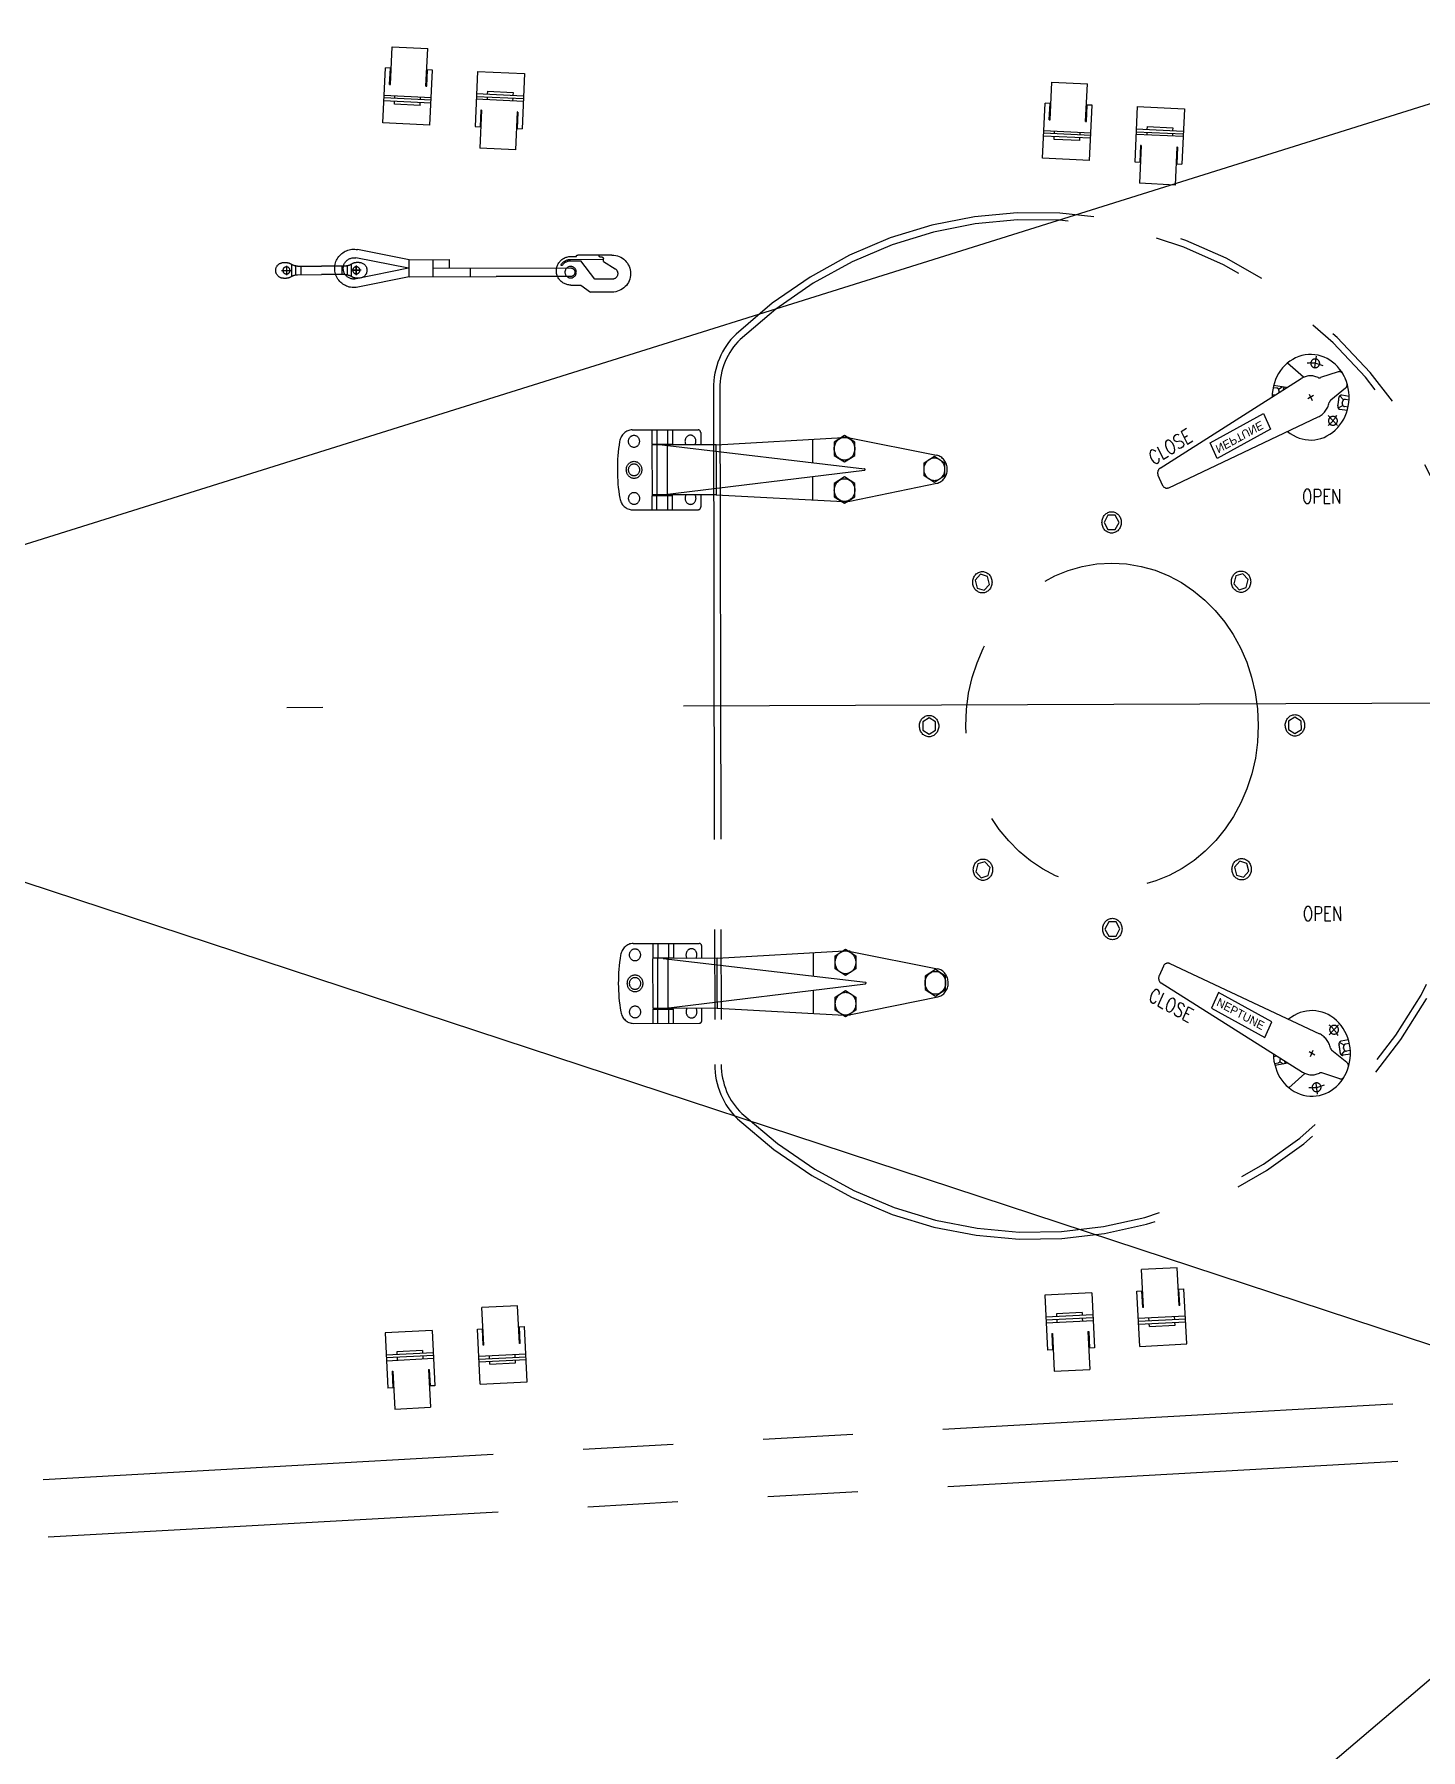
# Model space of a CAD drawing. Header units: millimetres. Extents: x -4 to 3776, y -4 to 4079.
# Drawn here: x 349.178 to 353.024, y 168.958 to 173.715 of the extents above; entities that cross this region are included whole.
import ezdxf
from ezdxf import colors
from ezdxf.entities.mleader import LeaderData, LeaderLine
from ezdxf.math import Vec2, Vec3

# ---------------------------------------------------------------- set-up
doc = ezdxf.new("R2010")
doc.units = ezdxf.units.MM
for name, pattern in [('CENTER', [2, 1.25, -0.25, 0.25, -0.25]), ('CENTER2', [1.125, 0.75, -0.125, 0.125, -0.125]), ('HIDDEN2', [0.1875, 0.125, -0.0625]), ('PHANTOM', [2.5, 1.25, -0.25, 0.25, -0.25, 0.25, -0.25]), ('点划线-1', [7, 5, -1, 0, -1])]:
    doc.linetypes.add(name, pattern=pattern)
doc.layers.add('03-input', color=3, linetype='Continuous')
doc.layers.add('BK_kedu', color=255, linetype='Continuous')
doc.styles.add('ROMANC', font='ROMANC.shx', dxfattribs={"width": 0.8, "bigfont": 'HZDX.shx'})
doc.styles.get("Standard").update_dxf_attribs({"font": 'arial.ttf'})

# ---------------------------------------------------------------- blocks, each defined once
blk = doc.blocks.new('A$C4EFE2257')
at = {"layer": '03-input', "color": 0, "linetype": 'Continuous'}
for p, q in [((4.00000084621206, 27.13407377918156), (4.00000084621206, 53.63284314425255)), ((29.00000084621206, 53.63284314425255), (4.00000084621206, 53.63284314425255)), ((29.00000084621206, 27.13407377918156), (29.00000084621206, 53.63284314425255)), ((8.462120604235679e-07, 38.70726038193425), (4.00000084621206, 38.70726038193425)), ((8.462120604235679e-07, -5.991061698296107e-06), (8.462120604235679e-07, 38.70726038193425)), ((3.50000084621206, 27.13407377918156), (3.50000084621206, 38.70726038193425)), ((29.00000084621206, 38.70726038193425), (33.00000084621206, 38.70726038193425)), ((29.50000084621206, 27.13407377918065), (29.50000084621206, 38.70726038193425)), ((33.00000084621206, -5.991061698296107e-06), (33.00000084621206, 38.70726038193425)), ((4.00000084621206, 27.13407377918156), (3.50000084621206, 27.13407377918156)), ((29.50000084621206, 27.13407377918065), (29.00000084621206, 27.13407377918065)), ((33.00000084621206, 19.49998023818989), (8.462120604235679e-07, 19.49998023818989)), ((8.462120604235679e-07, 17.58276871538692), (33.00000084621183, 17.58276871538692)), ((8.462120604235679e-07, 15.58276871538692), (33.00000084621183, 15.58276871538692)), ((7.50000084621206, 17.58276871538692), (7.500000846211833, 19.49998023818989)), ((7.500000846211833, 13.58276871538692), (7.500000846211833, 15.58276871538692)), ((7.500000846211833, 13.58276871538692), (25.50000084621183, 13.58276871538692)), ((25.50000084621183, 17.58276871538692), (25.50000084621183, 19.49998023818989)), ((25.50000084621183, 13.58276871538692), (25.50000084621183, 15.58276871538692)), ((8.462120604235679e-07, -5.991061698296107e-06), (33.00000084621206, -5.991061698296107e-06))]:
    blk.add_line(p, q, dxfattribs=at)
blk = doc.blocks.new('NJMFGNJ')
for p, q in [((337.3218131139005, 208.2713819684494), (323.9989806432751, 203.8297026958376)), ((324.109739512441, 207.4514320563328), (337.6650781262472, 203.2595949257381))]:
    blk.add_line(p, q)
at = {"color": 6, "linetype": '点划线-1'}
blk.add_line((321.4036271839041, 205.7220553450742), (354.054144681716, 205.7220553450742), dxfattribs=at)
at = {"layer": '03-input', "color": 0, "linetype": 'PHANTOM'}
for p, q in [((327.1594255740936, 206.9633561851992), (327.3024310234881, 206.9919849947372)), ((326.6206079537389, 206.9561902032539), (326.5885524482596, 206.9361485245754)), ((326.5968419467515, 206.9741611297318), (326.6917910444819, 206.9743453280608)), ((326.6206079537389, 206.9561902032539), (326.6205921887075, 206.9643166362342)), ((326.7115951313013, 206.9625150654965), (326.620596026174, 206.9623385300315)), ((326.6245407261844, 206.9682805235701), (326.6285031583909, 206.9682882105667)), ((326.6324516958654, 206.9722520979023), (326.6324478584003, 206.974230204105)), ((326.6444469694318, 206.9069976180031), (326.6833497984902, 206.958504043125)), ((326.7116028062313, 206.9585588530908), (326.6833497984902, 206.958504043125)), ((326.7115797814396, 206.9704274903072), (326.6957549318178, 206.9703967905857)), ((327.0928568628361, 206.939496259518), (326.7115069221493, 206.9388044311436)), ((326.989328941264, 206.9155514754281), (326.9892827950963, 206.939338536982)), ((327.1594255740936, 206.9633561851992), (327.0475112458055, 206.9631390748446)), ((327.0475571790315, 206.9394617795634), (327.0475112458055, 206.9631390748446)), ((327.0929029251816, 206.9157524057714), (327.092810826018, 206.9632269546373)), ((327.1595176732582, 206.9158816363337), (327.1594255740936, 206.9633561851992)), ((327.1618111588686, 206.9396254511274), (327.3070906327997, 206.9687095063615)), ((327.1618111588686, 206.9396254511274), (327.3071543115474, 206.9108613105328)), ((327.2983225415175, 206.9563078581606), (327.3062349663303, 206.9563232080216)), ((327.3062963657729, 206.9246735087778), (327.30625799112, 206.9444545708052)), ((327.3205926223835, 206.9511721913633), (327.320656952996, 206.9180115560604)), ((327.3312651067434, 206.9470455575543), (327.3313133460003, 206.9221795672359)), ((327.3372164132071, 206.9464927428388), (327.4031813575889, 206.946620712802)), ((327.4691463019708, 206.9467486827652), (327.4031813575889, 206.946620712802)), ((327.4750954187626, 206.9473245839355), (327.4751436580186, 206.9224585936171)), ((327.4857518117646, 206.9514925951108), (327.485816142378, 206.9183319598078)), ((327.5080017990085, 206.956714629471), (327.500089374197, 206.95669927961)), ((326.596972420567, 206.9069055188386), (326.6444469694318, 206.9069976180031)), ((326.7116872841196, 206.9150128591532), (326.9181171179642, 206.9154133266813)), ((327.1595176732582, 206.9158816363337), (326.9181171179642, 206.9154133266813)), ((327.1595176732582, 206.9158816363337), (327.3025459563399, 206.8875756200694)), ((327.3161677094592, 206.9345832271172), (327.2963866474337, 206.9345448524653)), ((327.2984069657531, 206.9127895217006), (327.3063193905645, 206.9128048715611)), ((327.3372624627899, 206.9227554684063), (327.4032274071726, 206.9228834383689)), ((327.4691923515526, 206.9230114083323), (327.4032274071726, 206.9228834383689)), ((327.5080862232431, 206.9131962930106), (327.5001737984326, 206.9131809431501)), ((326.5970414949405, 206.8712996071893), (326.6563846810212, 206.8714147311453)), ((326.6834802723044, 206.8912484322317), (326.6563846810212, 206.8714147311453)), ((326.7117332800477, 206.891303242198), (326.6834802723044, 206.8912484322317)), ((324.6445596464957, 206.6856708976369), (324.6489193802096, 206.6543920754322)), ((324.6796742115361, 206.6276050210834), (324.7242284310723, 206.66739318833)), ((324.583298276856, 206.6424291093213), (324.6323180906897, 206.6264577851157)), ((325.0787661000236, 206.3769339913679), (324.6867109782456, 206.6238930670382)), ((324.5535558534663, 206.5739703291636), (324.57385365354, 206.5774541064216)), ((324.5538090063006, 206.5640053106549), (324.5640140756555, 206.5657568398064)), ((324.5633475263311, 206.5973799845924), (324.6046335518594, 206.5639456384563)), ((324.5691329060547, 206.564459652404), (324.5794242444065, 206.5757822518509)), ((324.652376462984, 206.5766549163571), (324.6683508994271, 206.5679154179327)), ((324.6642931878241, 206.5811580580916), (324.656434174588, 206.5634122761977)), ((324.7265495433804, 206.5987983936748), (324.726803933793, 206.5990850234762)), ((324.726803933793, 206.5990850234762), (324.7629562522353, 206.6052899631424)), ((324.7494619765387, 206.5954101156281), (324.7392571231063, 206.6012224047468)), ((324.7641935225391, 206.6001142875125), (324.7539884531861, 206.5983627583612)), ((324.7669183561105, 206.5805650236344), (324.7579415235643, 206.57902430075)), ((326.2990106072486, 206.6025815993623), (326.3026462890878, 204.7284890817912)), ((326.3168135630719, 206.6026161365485), (326.3204492449129, 204.7285236189779)), ((324.556533839872, 206.5444560467773), (324.566738909225, 206.5462075759283)), ((324.5590055206064, 206.5348718014075), (324.5793033206809, 206.5383555786658)), ((324.5712653858733, 206.5491602186613), (324.5841584439062, 206.5418168323594)), ((325.0548427856772, 206.3229147518159), (324.6396380779016, 206.5176016793434)), ((324.7909729603225, 206.5279507196702), (324.7716361432199, 206.4842878667647)), ((324.9391323701167, 206.4468937801621), (324.7909729603225, 206.5279507196702)), ((324.7716361432199, 206.4842878667647), (324.9197955530122, 206.4032309272564)), ((325.9395937607114, 206.4645398392594), (325.6983945219385, 206.415413936912)), ((325.9254381529054, 206.4525663348984), (325.9538874332401, 206.4708945567751)), ((325.9538874332401, 206.4708945567751), (325.9824076115438, 206.4526768538957)), ((326.3099944229132, 206.4469080129695), (325.9579205058196, 206.4658938120985)), ((326.3526562799829, 206.4806187076642), (326.3527215168921, 206.4469909022177)), ((326.5424750136149, 206.4888994047584), (326.3597621124526, 206.4885449473501)), ((326.4309739357507, 206.4886830960967), (326.4310506850541, 206.449120972042)), ((326.4443261526183, 206.4887089989867), (326.4444029019225, 206.4491468749318)), ((326.474591177522, 206.4887677122043), (326.474667926825, 206.4492055881494)), ((326.4879433943905, 206.4887936150939), (326.4880201436924, 206.4492314910395)), ((324.9197955530122, 206.4032309272564), (324.9391323701167, 206.4468937801621)), ((326.4595392518394, 206.4471981253382), (325.8986856223611, 206.3788428033239)), ((325.9255090508763, 206.416020410142), (325.9254381529054, 206.4525663348984)), ((325.9540292291809, 206.3978027072626), (325.9255090508763, 206.416020410142)), ((325.9824785095156, 206.4161309291392), (325.9540292291809, 206.3978027072626)), ((325.9824076115438, 206.4526768538957), (325.9824785095156, 206.4161309291392)), ((326.0429211409168, 206.4613101013903), (326.043046992398, 206.3964371762877)), ((326.3099944229132, 206.4469080129695), (326.4880239811586, 206.4472533848367)), ((326.3100292099893, 206.4289762461916), (326.3099944229132, 206.4469080129695)), ((326.3100292099893, 206.4289762461916), (326.3102282583997, 206.3263723455559)), ((326.4880201436924, 206.4492314910395), (326.4310506850541, 206.449120972042)), ((326.4461870349709, 206.4471722224482), (326.4464556575342, 206.3087047882562)), ((326.4746717642915, 206.4472274819467), (326.4749403868539, 206.3087600477549)), ((326.4880239811586, 206.4472533848367), (326.4882926037224, 206.3087859506452)), ((325.7047573381859, 206.413045956282), (325.6763080578512, 206.3947177344048)), ((325.6763080578512, 206.3947177344048), (325.6763789558211, 206.3581718096488)), ((325.7332775164905, 206.3948282534023), (325.7047573381859, 206.413045956282)), ((325.733348414459, 206.3582823286459), (325.7332775164905, 206.3948282534023)), ((326.4598078744018, 206.3087306911462), (325.8986932529863, 206.3749094292638)), ((325.0724298500067, 206.3304356068797), (325.0841307453974, 206.3568564222388)), ((325.6763789558211, 206.3581718096488), (325.7048991341258, 206.339954106769)), ((325.9399335813991, 206.2893717588264), (325.6985455533564, 206.3375614567199)), ((325.7048991341258, 206.339954106769), (325.733348414459, 206.3582823286459)), ((325.9256607258865, 206.3378361751395), (325.9541100062211, 206.3561643970166)), ((325.9257316238559, 206.3012902503833), (325.9256607258865, 206.3378361751395)), ((325.9541100062211, 206.3561643970166), (325.9826301845254, 206.3379466941372)), ((325.9826301845254, 206.3379466941372), (325.9827010824962, 206.3014007693808)), ((326.0431218012512, 206.3578752998588), (326.0432476527311, 206.2930023747558)), ((326.3102282583997, 206.3263723455559), (326.3102630454762, 206.308440578778)), ((325.9542518021615, 206.2830725475037), (325.9257316238559, 206.3012902503833)), ((325.9827010824962, 206.3014007693808), (325.9542518021615, 206.2830725475037)), ((326.3102630454762, 206.308440578778), (325.9582654418751, 206.2880889025549)), ((326.3102630454762, 206.308440578778), (326.4882926037224, 206.3087859506452)), ((326.3529901394554, 206.3085234680261), (326.3530553763628, 206.2748956625796)), ((326.4882964411858, 206.3068078444427), (326.4313269825478, 206.3066973254447)), ((326.4314037318511, 206.26713520139), (326.4313269825478, 206.3066973254447)), ((326.4447559487205, 206.2671611042805), (326.4446791994163, 206.3067232283347)), ((326.4750209736229, 206.2672198174977), (326.4749442243182, 206.3067819415524)), ((326.4883731904914, 206.2672457203877), (326.4882964411858, 206.3068078444427)), ((325.1931973826088, 206.2271489598586), (325.2034375492944, 206.2469499619402)), ((325.2035142985977, 206.2073878378853), (325.1931973826088, 206.2271489598586)), ((325.2034375492944, 206.2469499619402), (325.2239946319698, 206.2469898420481)), ((325.2239946319698, 206.2469898420481), (325.2343115479601, 206.227228720075)), ((325.2343115479601, 206.227228720075), (325.2240713812736, 206.2074277179934)), ((326.5429048097144, 206.2673515100515), (326.3601919085526, 206.2669970526431)), ((325.2240713812736, 206.2074277179934), (325.2035142985977, 206.2073878378853)), ((324.835431872891, 206.0672444854645), (324.84993659268, 206.0834238544717)), ((324.84993659268, 206.0834238544717), (324.8698046783401, 206.0775506373556)), ((325.5582822481783, 206.0788862626649), (325.5781273966568, 206.0848365222334)), ((325.5781273966568, 206.0848365222334), (325.59269478199, 206.0687135522157)), ((324.8407952387613, 206.0451918993408), (324.835431872891, 206.0672444854645)), ((324.8606633244214, 206.0393186822249), (324.8407952387613, 206.0451918993408)), ((324.8751680442103, 206.0554980512323), (324.8606633244214, 206.0393186822249)), ((324.8698046783401, 206.0775506373556), (324.8751680442103, 206.0554980512323)), ((325.5530044850328, 206.0568130330786), (325.5582822481783, 206.0788862626649)), ((325.5675718703658, 206.0406900630609), (325.5530044850328, 206.0568130330786)), ((325.5874170188445, 206.0466403226295), (325.5675718703658, 206.0406900630609)), ((325.59269478199, 206.0687135522157), (325.5874170188445, 206.0466403226295)), ((324.6896387904215, 205.6738303266654), (324.70741959063, 205.6852854653384)), ((324.6896831016518, 205.6509891236927), (324.6896387904215, 205.6738303266654)), ((324.70741959063, 205.6852854653384), (324.7252447020689, 205.6738994010385)), ((324.7252447020689, 205.6738994010385), (324.7252890133015, 205.6510581980661)), ((325.7044072724261, 205.6757989463079), (325.722188072636, 205.6872540849812)), ((325.7044515836573, 205.6529577433354), (325.7044072724261, 205.6757989463079)), ((325.722188072636, 205.6872540849812), (325.7400131840753, 205.6758680206813)), ((325.7400131840753, 205.6758680206813), (325.740057495306, 205.6530268177086)), ((324.7075082130915, 205.6396030593928), (324.6896831016518, 205.6509891236927)), ((324.7252890133015, 205.6510581980661), (324.7075082130915, 205.6396030593928)), ((325.722276695097, 205.6415716790356), (325.7044515836573, 205.6529577433354)), ((325.740057495306, 205.6530268177086), (325.722276695097, 205.6415716790356)), ((324.8370015037376, 205.2581435921582), (324.8422792668827, 205.2802168217445)), ((324.8422792668827, 205.2802168217445), (324.8621244153612, 205.2861670813136)), ((324.8621244153612, 205.2861670813136), (324.8766918006952, 205.2700441112956)), ((325.5545282415167, 205.2713590931421), (325.5690329613057, 205.2875384621493)), ((325.5690329613057, 205.2875384621493), (325.5889010469658, 205.2816652450332)), ((325.5889010469658, 205.2816652450332), (325.5942644128356, 205.25961265891)), ((324.8515688890707, 205.2420206221408), (324.8370015037376, 205.2581435921582)), ((324.8714140375502, 205.2479708817096), (324.8515688890707, 205.2420206221408)), ((324.8766918006952, 205.2700441112956), (324.8714140375502, 205.2479708817096)), ((325.5598916073875, 205.2493065070184), (325.5545282415167, 205.2713590931421)), ((325.5797596930476, 205.2434332899023), (325.5598916073875, 205.2493065070184)), ((325.5942644128356, 205.25961265891), (325.5797596930476, 205.2434332899023)), ((325.1953847377674, 205.099628424299), (325.2056249044539, 205.1194294263804)), ((325.2057016537573, 205.0798673023259), (325.1953847377674, 205.099628424299)), ((325.2056249044539, 205.1194294263804), (325.2261819871284, 205.1194693064887)), ((325.2261819871284, 205.1194693064887), (325.2364989031187, 205.0997081845152)), ((325.2364989031187, 205.0997081845152), (325.2262587364331, 205.0799071824338)), ((325.2262587364331, 205.0799071824338), (325.2057016537573, 205.0798673023259)), ((325.9423567356486, 205.0403033732891), (325.7011574968747, 204.9911774709419)), ((325.9566504081768, 205.0466580908048), (325.928201127844, 205.0283298689282)), ((325.985170586482, 205.0284403879259), (325.9566504081768, 205.0466580908048)), ((326.31275739785, 205.0226715469997), (325.9606834807549, 205.0416573461284)), ((326.0458099673343, 204.9722007103175), (326.0456841158554, 205.0370736354203)), ((326.3554844918283, 205.0227544362476), (326.355419254921, 205.0563822416939)), ((326.5452379885502, 205.0646629387881), (326.3625250873889, 205.0643084813795)), ((326.4337369106879, 205.0644466301266), (326.4338136599926, 205.0248845060719)), ((326.4470891275573, 205.0644725330167), (326.4471658768611, 205.0249104089617)), ((326.4773541524588, 205.0645312462343), (326.4774309017621, 205.0249691221796)), ((326.4907063693273, 205.0645571491239), (326.4907831186306, 205.0249950250692)), ((325.0574027462054, 205.0033265478598), (324.6429565341078, 204.8070301230664)), ((325.0750188585019, 204.9958739858761), (325.0868221765733, 204.969498767968)), ((325.6790710327879, 204.9704812684346), (325.7075203131226, 204.9888094903117)), ((325.7075203131226, 204.9888094903117), (325.7360404914277, 204.9705917874325)), ((326.4623022267756, 205.0229616593679), (325.9014485972983, 204.9546063373536)), ((325.928201127844, 205.0283298689282), (325.9282720258134, 204.9917839441717)), ((325.9282720258134, 204.9917839441717), (325.9567922041172, 204.9735662412923)), ((325.9567922041172, 204.9735662412923), (325.9852414844519, 204.9918944631692)), ((325.9852414844519, 204.9918944631692), (325.985170586482, 205.0284403879259)), ((326.31275739785, 205.0226715469997), (326.4907869560963, 205.0230169188667)), ((326.3127921849255, 205.0047397802214), (326.31275739785, 205.0226715469997)), ((326.3129912333369, 204.9021358795861), (326.3127921849255, 205.0047397802214)), ((326.4907831186306, 205.0249950250692), (326.4338136599926, 205.0248845060719)), ((326.4492186324715, 204.8844683222863), (326.4489500099072, 205.0229357564779)), ((326.4777033617902, 204.8845235817851), (326.4774347392278, 205.0229910159766)), ((326.4910555786586, 204.8845494846749), (326.4907869560963, 205.0230169188667)), ((325.0815354710207, 204.9494005355459), (324.6904414826299, 204.7009221746903)), ((325.6791419307583, 204.9339353436786), (325.6790710327879, 204.9704812684346)), ((325.7360404914277, 204.9705917874325), (325.7361113893976, 204.934045862676)), ((326.46257084934, 204.8844942251764), (325.9014562279226, 204.9506729632935)), ((324.7748243508271, 204.8408558273401), (324.9226681506786, 204.9224870039703)), ((324.9226681506786, 204.9224870039703), (324.9421742307827, 204.878899505091)), ((325.707662109062, 204.9157176407989), (325.6791419307583, 204.9339353436786)), ((325.9426965563382, 204.8651352928566), (325.7013085282927, 204.9133249907499)), ((325.7361113893976, 204.934045862676), (325.707662109062, 204.9157176407989)), ((325.9568729811584, 204.9319279310465), (325.9284237008246, 204.9135997091697)), ((325.9284237008246, 204.9135997091697), (325.9284945987945, 204.8770537844132)), ((325.9853931594625, 204.9137102281672), (325.9568729811584, 204.9319279310465)), ((325.9854640574334, 204.8771643034107), (325.9853931594625, 204.9137102281672)), ((326.0460106276673, 204.8687659087857), (326.0458847761885, 204.9336388338886)), ((326.3129912333369, 204.9021358795861), (326.3130260204115, 204.884204112808)), ((324.9421742307827, 204.878899505091), (324.7943304309298, 204.7972683284604)), ((325.9284945987945, 204.8770537844132), (325.9570147770978, 204.8588360815338)), ((325.9570147770978, 204.8588360815338), (325.9854640574334, 204.8771643034107)), ((326.3130260204115, 204.884204112808), (325.9610284168114, 204.8638524365846)), ((326.3130260204115, 204.884204112808), (326.4910555786586, 204.8845494846749)), ((326.3558183513009, 204.8506591966098), (326.3557531143917, 204.8842870020559)), ((326.4910594161248, 204.8825713784726), (326.4340899574859, 204.8824608594747)), ((326.4341667067906, 204.8428987354204), (326.4340899574859, 204.8824608594747)), ((326.4475189236577, 204.84292463831), (326.4474421743534, 204.8824867623649)), ((326.4777839485592, 204.8429833515279), (326.4777071992568, 204.8825454755824)), ((326.4911361654286, 204.8430092544174), (326.4910594161248, 204.8825713784726)), ((324.7943304309298, 204.7972683284604), (324.7748243508271, 204.8408558273401)), ((326.5456677846525, 204.8431150440817), (326.3629548834917, 204.8427605866733)), ((324.5573081510929, 204.7602938307668), (324.5675199394342, 204.758581909692)), ((324.5599571144984, 204.779853519646), (324.5701689028397, 204.7781415985707)), ((324.5623915904861, 204.7894472828084), (324.5827027545719, 204.7860422856918)), ((324.5669760905216, 204.7269564167704), (324.6081320825752, 204.7605506978846)), ((324.5726336983165, 204.7598989480024), (324.58296889003, 204.7486163633897)), ((324.5747068014457, 204.7752065404467), (324.5875712706521, 204.7825998955591)), ((324.6559239453738, 204.7480267545072), (324.6718643529898, 204.7568281667475)), ((324.6678580523619, 204.7435698826524), (324.659930245999, 204.7612850386019)), ((324.557093663676, 204.7503279050507), (324.5774048277618, 204.7469229079341)), ((324.7301823824799, 204.7261712297676), (324.7304378830787, 204.7258855891393)), ((324.7304378830787, 204.7258855891393), (324.7666140041008, 204.7198209644209)), ((324.753081496916, 204.7296483808074), (324.7428992715343, 204.7237965413832)), ((324.7678311838643, 204.7250014016087), (324.757619395523, 204.7267133226836)), ((324.7704801472689, 204.7445610904875), (324.7614974044022, 204.7460669723477)), ((324.5871014780557, 204.6819850385165), (324.6360589553969, 204.6981464356533)), ((324.6485301614319, 204.6389812651303), (324.6527685028793, 204.6702767673363)), ((324.6834191709847, 204.6971829464653), (324.7281274302247, 204.6575679456824)), ((324.4430184670758, 203.7790217300581), (337.0564336587629, 203.1209824811997)), ((324.429912375636, 203.61955941361), (337.0433275673226, 202.9615201647508))]:
    blk.add_line(p, q, dxfattribs=at)
at = {"layer": '03-input', "color": 0, "linetype": 'CENTER2'}
for p, q in [((327.3062518058574, 206.947642901093), (327.3063025510351, 206.9214851784897)), ((327.5001062137255, 206.9480189726817), (327.5001569589041, 206.9218612500784)), ((327.2923809496848, 206.9345370815346), (327.3201734072099, 206.9345909980479)), ((327.5140278150772, 206.9349670696363), (327.486235357553, 206.9349131531235))]:
    blk.add_line(p, q, dxfattribs=at)
at = {"layer": '03-input', "color": 0, "linetype": 'HIDDEN2'}
for p, q in [((327.3461242534372, 206.9465100237749), (327.3461703030191, 206.9227727493421)), ((327.4602384617425, 206.9467314018293), (327.4602845113243, 206.9229941273963))]:
    blk.add_line(p, q, dxfattribs=at)
at = {"layer": '03-input', "color": 0, "linetype": 'CENTER'}
for p, q in [((324.612237704274, 206.5210208935064), (324.5860997262441, 206.493178456979)), ((324.6155696330104, 204.8035046232756), (324.5893238251861, 204.8312454368697))]:
    blk.add_line(p, q, dxfattribs=at)
at = {"layer": '03-input', "color": 0, "linetype": 'PHANTOM'}
blk.add_lwpolyline([(321.9022446890925, 205.8078983917612), (322.7252038582209, 204.7255456694706), (323.4929818347597, 203.8404757986376), (324.208791531028, 203.1286173910073), (324.8758458593446, 202.5658990583246), (325.4973577320288, 202.1282494123346), (326.0765400613995, 201.7915970647824), (326.616605759776, 201.531870627413), (327.120767739477, 201.3249987119713), (327.5921935503611, 201.1503877146318), (328.033869292443, 201.0013551692855), (328.4487357032768, 200.8746963942528)], dxfattribs=at)
for centre, radius in [((326.7116642056729, 206.9269091538472), 0.01582487940011921), ((327.3062771784474, 206.9345640397912), 0.009890549625074503), ((327.5001315863165, 206.9349401113799), 0.009890549625074503)]:
    blk.add_circle(centre, radius, dxfattribs=at)
for centre, radius, start, end in [((327.3128797901758, 206.9397917460483), 0.05322886372995932, 258.8055303276956, 101.3206109230771), ((326.596941720846, 206.9227303684607), 0.05143085805038742, 90.11115191700942, 270.1111519170094), ((326.6245484011143, 206.9643243111646), 0.003956219850029801, 90.11115191700942, 180.111151913752), ((326.6284954834591, 206.9722444229719), 0.003956219850029801, 270.1111519170094, 0.1111519137519836), ((326.6917987194127, 206.9703891156555), 0.003956219850029801, 0.1111519137519836, 90.11115191700942), ((326.7116565307439, 206.9308653662527), 0.03956219850029801, 270.1111519170094, 90.11115191700942), ((326.7116565307439, 206.9308653662527), 0.03164975880023841, 34.11115190815731, 90.11115191700942), ((326.7116565307439, 206.9308653662527), 0.02769353895020861, 34.11115190815731, 90.11115191700942), ((326.7362232079629, 206.9475052315583), 0.001978109925014673, 214.1111519081573, 34.11115190815731), ((327.298364753636, 206.9345486899303), 0.02175920917516391, 90.11115191700942, 270.1111519170094), ((327.3062771784474, 206.9345640397912), 0.02175920917516391, 54.68020722833749, 90.11115191700942), ((327.3128797901758, 206.9397917460483), 0.02949154462978051, 258.8055303276956, 101.3206109230771), ((327.3371550137636, 206.9781424420829), 0.03164975880023841, 234.6802072283375, 270.1111519170094), ((327.4690849025282, 206.9783983820089), 0.03164975880023841, 270.1111519170094, 305.5420965928216), ((327.5001315863165, 206.9349401113799), 0.02175920917516391, 90.11115191700942, 125.5420965928216), ((327.508044011127, 206.9349554612409), 0.02175920917516391, 270.1111519170094, 90.11115191700942), ((326.596941720846, 206.9227303684607), 0.01582487940011561, 122.0143638030755, 270.1111519170094), ((326.7116642056729, 206.9269091538472), 0.01189631707966832, 89.45738766225911, 270.1111519170094), ((327.3062771784474, 206.9345640397912), 0.02175920917516391, 270.1111519170094, 305.5420965928216), ((327.3373238622324, 206.8911057691622), 0.03164975880023841, 90.11115191700942, 125.5420965928216), ((327.4692537509966, 206.8913617090883), 0.03164975880023841, 54.68020722833749, 90.11115191700942), ((327.5001315863165, 206.9349401113799), 0.02175920917516391, 234.6802072283375, 270.1111519170094)]:
    blk.add_arc(centre, radius, start, end, dxfattribs=at)
at = {"layer": '03-input', "color": 0, "linetype": 'PHANTOM', "extrusion": (0, 0, -1)}
for centre, major_axis, ratio, start_param, end_param in [((325.4284836127595, 205.6638430184275), (-0.002762974937196912, 1.424236465970051), 0.9000000000014562, 2.440358289011793, 6.984419671757585), ((326.1387840048257, 206.6022707646816), (-0.0003453718671957224, 0.1780295582462735), 0.9000000000013695, 0.701234364578283, 1.570796326795129), ((324.5696085748798, 206.6069932198768), (-2.302479134985457e-05, 0.01186863721645546), 0.8999999999966828, 3.770036785942423, 5.018001478969673), ((324.6448076790991, 206.5807957431749), (-0.0001928784487047537, 0.0994234552125341), 0.900000000004916, -1.265183828188872, -0.95768476383593), ((324.580262996316, 206.6310510797355), (-2.302479123571416e-05, 0.01186863721641635), 0.9000000000012176, -0.9576847638672215, 0.2902799291718012), ((324.5651040090826, 206.5579371342554), (-1.53498608368634e-05, 0.007912424810942342), 0.9000000000019409, -0.1515032074319536, 1.437812696481402), ((324.660363681206, 206.5722851671449), (-0.0001918732953022072, 0.09890531016307265), 0.8999999997652182, 4.542366196179572, 4.579405350423666), ((324.574943586968, 206.5696344008703), (-1.534986065420797e-05, 0.007912424810949137), 0.8999999999985329, -0.1515032074580589, 1.544620950500102), ((324.660363681206, 206.5722851671449), (-0.0001688484666221206, 0.08703667291905104), 0.9000000000138837, 4.435557941745329, 4.686213604083484), ((324.5983442801523, 206.5543551806538), (-2.302479129803229e-05, 0.01186863721642198), 0.9000000000014252, 0.6317090968003587, 1.318019654850699), ((324.660363681206, 206.5722851671449), (-0.0001688484561266151, 0.0870366729156321), 0.9000000000458875, 1.24357809074645, 1.338136441426591), ((324.7550783866141, 206.5905430528102), (-1.534986079021155e-05, 0.007912424810944053), 0.9000000000012066, 4.542366195811872, 6.131682099740988), ((324.7556233533281, 206.5866332000344), (-1.53498633015692e-05, 0.007912424812374034), 0.8999999998398637, 4.487477074474324, 4.579405350375513), ((324.565648975798, 206.5540272814794), (-1.534986074754586e-05, 0.007912424810946301), 0.8999999999970858, 1.400773542217272, 2.990089446144545), ((324.578213387252, 206.5461752842169), (-1.534986089138428e-05, 0.007912424810941145), 0.8999999999988245, 1.293965288192737, 2.990089446164946), ((324.5986902294359, 206.5065899873419), (-2.494352371344997e-05, 0.01285769031778525), 0.8999999999986567, 4.71238898038293, 10.99557428756252), ((324.660363681206, 206.5722851671449), (-0.0001151239554114236, 0.05934318608205941), 0.8999999999998515, 3.54226798169621, 4.45961230842403), ((325.953958331211, 206.4343486320188), (-6.139944319848544e-05, 0.03164969924377867), 0.9000000000014554, -1.570796326790641, 4.712388980388945), ((325.9540696177001, 206.3769835521393), (-0.0001726859341748316, 0.08901477912313648), 0.8999999999938256, -0.1795343513712888, 0.05024196040864681), ((326.3597774623134, 206.4806325225387), (-1.534986076247038e-05, 0.007912424810944741), 0.9000000000014551, -1.570796326794867, 3.663735981263017e-14), ((326.3811870588849, 206.4569366927299), (-3.261845411969187e-05, 0.01681390272325758), 0.9000000000012766, 4.083514054885404, 8.482856559473769), ((326.5378530701415, 206.4572406199732), (-3.261845416003397e-05, 0.01681390272325749), 0.9000000000014553, -1.570796326792737, 4.712388980386849), ((326.5425517629164, 206.4493372807037), (-7.674930370837732e-05, 0.0395621240547239), 0.9000000000013791, -2.883471239556457e-12, 1.384154181170755), ((326.2032987129039, 206.3774670489186), (-0.0008212440342168702, 0.4233283788766118), 0.9000000000014667, 1.384154181173272, 1.757438472416342), ((325.0716699535955, 206.3636736311405), (-2.993398542511539e-05, 0.01543013404076978), 0.9000000000003264, 0.5384874565136215, 2.030158357546215), ((325.7048282361549, 206.3765000315255), (-7.674930400192325e-05, 0.03956212405472281), 0.9000000000014666, 3.321127004972423, 6.103650955807677), ((325.8988804546435, 206.3768764868609), (-3.837465508246834e-06, 0.001978106202731607), 0.9000000000032574, 3.24909468324841, 6.175683277877878), ((326.5380065687487, 206.378116371864), (-3.261845416003397e-05, 0.01681390272325749), 0.9000000000014553, -1.570796326792737, 4.712388980386849), ((325.059969058202, 206.3372528157815), (-2.993398549875282e-05, 0.01543013404076556), 0.9000000000001744, 2.030158357550642, 3.521829258574417), ((325.9541809041925, 206.3196184722604), (-6.139944319848544e-05, 0.03164969924377867), 0.9000000000014554, -1.570796326790641, 4.712388980388945), ((325.9540696177001, 206.3769835521393), (-0.0001726859336423781, 0.0890147791231134), 0.9000000000048622, 3.091350693190082, 3.321127004967238), ((326.3601765586923, 206.2749094774541), (-1.534986085836105e-05, 0.007912424810944552), 0.9000000000014554, 3.141592653603295, 4.712388980395627), ((326.3814940561001, 206.2986881965114), (-3.261845411969185e-05, 0.01681390272325757), 0.9000000000019697, 0.941921401294552, 5.341263905885034), ((326.5381600673577, 206.2989921237543), (-3.261845416003397e-05, 0.01681390272325749), 0.9000000000014553, -1.570796326792737, 4.712388980386849), ((326.5428280604101, 206.3069136341065), (-7.674930379994753e-05, 0.03956212405472372), 0.9000000000014194, 1.757438472416081, 3.141592653589481), ((325.2137544652842, 206.2271888399667), (-5.756197786628802e-05, 0.02967159304104276), 0.9000000000014553, -1.570796326794654, 4.712388980384933), ((325.2148481428636, 205.6634285721871), (-0.0008749420635091938, 0.4510082142238502), 0.9000000000014547, -1.57079632679477, 4.712388980384816), ((324.8552999585511, 206.0613712683482), (-5.756197786628802e-05, 0.02967159304104276), 0.9000000000014553, -1.570796326794654, 4.712388980384933), ((325.5728496335113, 206.0627632926474), (-5.756197785630984e-05, 0.02967159304104278), 0.900000000001455, 4.71238898038463, 10.99557428756422), ((324.7074639018617, 205.6624442623657), (-5.756197786628802e-05, 0.02967159304104276), 0.9000000000014553, -1.570796326794654, 4.712388980384933), ((325.7222323838654, 205.6644128820083), (-5.756197786628802e-05, 0.02967159304104276), 0.9000000000014553, -1.570796326794654, 4.712388980384933), ((324.8568466522157, 205.2640938517268), (-5.756197786628802e-05, 0.02967159304104276), 0.9000000000014553, -1.570796326794654, 4.712388980384933), ((325.5743963271764, 205.265485876026), (-5.756197785630984e-05, 0.02967159304104278), 0.900000000001455, 4.71238898038463, 10.99557428756422), ((325.2159418204428, 205.0996683044071), (-5.756197785630984e-05, 0.02967159304104278), 0.900000000001455, 4.71238898038463, 10.99557428756422), ((326.3625404372502, 205.0563960565686), (-1.534986066606075e-05, 0.007912424810944927), 0.9000000000014553, 4.712388980373754, 6.283185307166084), ((326.3839500338225, 205.03270022676), (-3.261845411969185e-05, 0.01681390272325757), 0.9000000000019697, 4.083514054884345, 8.482856559474827), ((326.5406160450787, 205.0330041540029), (-3.261845393939979e-05, 0.01681390272325792), 0.9000000000014553, 4.712388980375039, 10.99557428755462), ((326.5453147378554, 205.0251008147336), (-7.674930382214005e-05, 0.03956212405472366), 0.9000000000014192, 3.11750625314744e-13, 1.384154181173713), ((325.7075912110939, 204.9522635655554), (-7.674930362011845e-05, 0.03956212405472355), 0.9000000000014666, 3.321127004961701, 6.103650955796954), ((326.2060616878411, 204.9532305829485), (-0.0008212440342858106, 0.4233283788766112), 0.9000000000014676, 1.384154181173453, 1.757438472416524), ((325.7075912110939, 204.9522635655554), (-6.139944319848544e-05, 0.03164969924377867), 0.9000000000014554, -1.570796326790641, 4.712388980388945), ((325.9016434295816, 204.9526400208908), (-3.837464872844318e-06, 0.00197810620273284), 0.9000000000032576, 3.249094682891501, 6.17568327752097), ((326.5407695436872, 204.9538799058934), (-4.604958207041173e-05, 0.02373727443283465), 0.9000000000014552, 4.712388980376492, 10.99557428755608), ((326.5407695436872, 204.9538799058934), (-3.261845393939979e-05, 0.01681390272325792), 0.9000000000014553, 4.712388980375039, 10.99557428755462), ((324.6638941491809, 204.7524274606271), (-0.0002302479113018243, 0.1186863721641531), 0.900000000000065, 1.576809781728109, 6.929244117538005), ((325.9568325926382, 204.9527470861694), (-0.0001726859329748657, 0.0890147791231386), 0.8999999999938209, 3.091350693181146, 3.321127004961083), ((326.3842570310378, 204.8744517305412), (-3.261845411969187e-05, 0.01681390272325758), 0.9000000000012766, 0.9419214012956103, 5.341263905883975), ((326.5409230422939, 204.874755657784), (-3.261845393939979e-05, 0.01681390272325792), 0.9000000000014553, 4.712388980375039, 10.99557428755462), ((324.6019662693256, 204.8178828576486), (-2.494352371344997e-05, 0.01285769031778525), 0.8999999999986567, 4.71238898038293, 10.99557428756252), ((324.6638941491809, 204.7524274606271), (-0.0001151239560214731, 0.0593431860820582), 0.8999999999998517, -1.318019654834239, -0.4006753281064195), ((324.5691093174769, 204.7703177230193), (-1.534986077687772e-05, 0.007912424810946245), 0.8999999999970854, 0.1515032074452478, 1.740819111372521), ((324.5784644131228, 204.7547467834855), (-1.534986087022591e-05, 0.007912424810948714), 0.8999999999985331, 1.596971703089692, 3.293095861047852), ((324.5816431692083, 204.7782184101402), (-1.534986063301796e-05, 0.007912424810941648), 0.8999999999988245, 0.1515032074248466, 1.847627365397056), ((324.6638941491809, 204.7524274606271), (-0.0001688484701411119, 0.08703667291904432), 0.9000000000138824, -1.544620950493693, -1.293965288155538), ((324.6018056479607, 204.7701166816049), (-2.302479098861815e-05, 0.01186863721642258), 0.9000000000014249, 1.823572998739095, 2.509883556789434), ((324.573274390564, 204.717367546236), (-2.302479093692108e-05, 0.01186863721645626), 0.8999999999966829, 4.406776481799707, 5.654741174826956), ((324.6483712845506, 204.7438565925513), (-0.000192878441370078, 0.09942345521254832), 0.9000000000049162, 4.099277417425724, 4.406776481778667), ((324.6638941491809, 204.7524274606271), (-0.00016884848061702, 0.08703667291558716), 0.9000000000458628, 1.803456212163129, 1.898014562843267), ((324.7586789808839, 204.7345371982352), (-1.534986073419518e-05, 0.007912424810944162), 0.9000000000012065, 3.293095861028391, 4.882411764957507), ((326.1424196866666, 204.7281782471112), (-0.0003453718671034877, 0.1780295582462735), 0.9000000000013697, 1.570796326794663, 2.44035828901151), ((326.1424196866666, 204.7281782471112), (-0.0003837465191210235, 0.1978106202735978), 0.9000000000015481, 1.570796326795196, 2.440358289012164), ((324.5840220744724, 204.6933512058039), (-2.302479105090346e-05, 0.01186863721641672), 0.9000000000012174, 2.851312724417991, 4.099277417457015), ((324.6391049475949, 204.686769172904), (-2.302479111996563e-05, 0.01186863721641577), 0.8999999999993447, -0.2870149647143647, 0.3992955933397571), ((324.6638941491809, 204.7524274606271), (-0.0001151239557797457, 0.05934318608208583), 0.899999999999971, 2.623543920205715, 3.540888246932573)]:
    blk.add_ellipse(centre, major_axis=major_axis, ratio=ratio, start_param=start_param, end_param=end_param, dxfattribs=at)
at = {"layer": '03-input', "color": 0, "linetype": 'PHANTOM', "extrusion": (0, 0, -0.9999999999999999)}
for centre, major_axis, ratio, start_param, end_param in [((325.4284836127595, 205.6638430184275), (-0.002724600285291377, 1.404455403942688), 0.9000000000014571, 2.440358289011794, 6.984419671757585), ((326.1387840048257, 206.6022707646816), (-0.000383746518989516, 0.1978106202735981), 0.900000000001548, 0.7012343645776307, 1.570796326794598), ((324.660363681206, 206.5722851671449), (-0.0002302479115645094, 0.1186863721641526), 0.9000000000000649, 2.495533843231376, 7.847968179041272), ((324.63531991705, 206.6378467804475), (-2.302479116666845e-05, 0.01186863721641568), 0.8999999999993448, 2.742297060250037, 3.428607618304158), ((324.660363681206, 206.5722851671449), (-0.0001151239556533627, 0.05934318608208614), 0.8999999999999713, -0.3992955933427798, 0.5180487333840778), ((324.660363681206, 206.5722851671449), (-0.0001918732340845136, 0.09890531011813974), 0.900000000166796, 1.400773541955315, 1.437812696216676), ((325.0743879288145, 204.9626332634554), (-2.9933985450355e-05, 0.01543013404076974), 0.900000000000326, 1.111434296043577, 2.603105197076171), ((326.5455910353491, 204.8826771681364), (-7.67493039137174e-05, 0.03956212405472349), 0.9000000000013791, 1.757438472419039, 3.141592653592676), ((324.6638941491809, 204.7524274606271), (-0.0001918732238473471, 0.09890531016321871), 0.8999999997651513, -1.437812696833954, -1.400773542589862), ((324.6638941491809, 204.7524274606271), (-0.0001918732848732064, 0.09890531011805963), 0.9000000001666317, 1.703779957372865, 1.740819111634219), ((324.7592087735662, 204.7384491360114), (-1.53498582282789e-05, 0.007912424812383866), 0.8999999998398654, -1.437812696785734, -1.345884420884546)]:
    blk.add_ellipse(centre, major_axis=major_axis, ratio=ratio, start_param=start_param, end_param=end_param, dxfattribs=at)
at = {"layer": '03-input', "color": 0, "linetype": 'CENTER', "extrusion": (0, 0, -1)}
for centre, major_axis, ratio, start_param, end_param in [((324.660363681206, 206.5722851671449), (-0.0001841983291834262, 0.09494909773133488), 0.8999999999998448, -0.4182954959869185, 0.1065640867689626), ((324.660363681206, 206.5722851671449), (-0.0001841983290843471, 0.09494909773132769), 0.9000000000002429, 3.740449432222569, 4.157785692984186), ((324.6638941491809, 204.7524274606271), (-0.0001841983292082529, 0.09494909773132747), 0.9000000000002428, -1.016193039394397, -0.5988567786327804), ((324.6638941491809, 204.7524274606271), (-0.0001841983291093684, 0.09494909773133503), 0.8999999999998453, 3.035028566820828, 3.55988814957671)]:
    blk.add_ellipse(centre, major_axis=major_axis, ratio=ratio, start_param=start_param, end_param=end_param, dxfattribs=at)
at = {"layer": '03-input', "color": 0, "linetype": 'PHANTOM', "extrusion": (0, 0, -0.9999999999999998)}
for centre, major_axis, ratio, start_param, end_param in [((324.6472844800662, 206.666121633759), (-2.494352382354248e-05, 0.01285769031778503), 0.9000000000008954, -1.57079632678895, 4.712388980390636), ((325.7048282361549, 206.3765000315255), (-6.139944318763144e-05, 0.0316496992437643), 0.9000000000018645, -1.570796326790949, 4.712388980388638), ((326.5380065687487, 206.378116371864), (-4.604958229105751e-05, 0.02373727443283422), 0.9000000000014551, -1.570796326794728, 4.712388980384858), ((325.9567213061472, 205.0101121660488), (-6.139944318763144e-05, 0.0316496992437643), 0.9000000000018645, -1.570796326790949, 4.712388980388638), ((325.9568325926382, 204.9527470861694), (-0.0001726859335076235, 0.08901477912311362), 0.9000000000048545, -0.1795343513774419, 0.05024196039971662), ((325.0625846107422, 204.9890084813631), (-2.993398537671315e-05, 0.0154301340407658), 0.9000000000001743, -0.3802366049846237, 1.111434296039151), ((325.9569438791283, 204.8953820062901), (-6.139944318763144e-05, 0.0316496992437643), 0.9000000000018645, -1.570796326790949, 4.712388980388638), ((326.3629395336304, 204.850673011484), (-1.53498607619455e-05, 0.00791242481094474), 0.9000000000014554, 3.141592653589757, 4.712388980384659), ((324.6511791248356, 204.658540954009), (-2.494352382354248e-05, 0.01285769031778503), 0.9000000000008954, -1.57079632678895, 4.712388980390636)]:
    blk.add_ellipse(centre, major_axis=major_axis, ratio=ratio, start_param=start_param, end_param=end_param, dxfattribs=at)
at = {"layer": '03-input', "color": 0, "linetype": 'PHANTOM', "extrusion": (0, 0, -0.9999999999999997)}
blk.add_ellipse((324.568579524797, 204.7664057852434), major_axis=(-1.534986068754769e-05, 0.007912424810942635), ratio=0.9000000000019408, start_param=1.703779957108392, end_param=3.293095861021747, dxfattribs=at)
at = {"layer": '03-input', "color": 0, "linetype": 'PHANTOM'}
for p, xscale, yscale, zscale, rotation in [((327.1006880832157, 207.3361286798159), 0.003956219850029801, 0.003956219850029801, 0.003956219850029801, 2.91985235325223), ((326.9675151106942, 207.4849669323251), 0.003956219850029798, 0.003956219850029798, 0.003956219850029798, 182.919852353252), ((325.271123919267, 207.2312041409341), 0.003956219850029801, 0.003956219850029801, 0.003956219850029801, 2.91985235325223), ((325.1379509467446, 207.3800423934433), 0.003956219850029798, 0.003956219850029798, 0.003956219850029798, 182.919852353252), ((325.1446207709058, 203.9419341922554), -0.003956219850029801, 0.003956219850029801, 0.003956219850029801, 357.3024514677634), ((325.2772152599542, 204.0912880254652), -0.0039562198500298, 0.0039562198500298, 0.0039562198500298, 177.3024514677633), ((326.9745782630722, 203.8441090128268), -0.003956219850029801, 0.003956219850029801, 0.003956219850029801, 357.3024514677634), ((327.1071727521224, 203.9934628460364), -0.0039562198500298, 0.0039562198500298, 0.0039562198500298, 177.3024514677633)]:
    blk.add_blockref('A$C4EFE2257', p, dxfattribs=dict(at, xscale=xscale, yscale=yscale, zscale=zscale, rotation=rotation))
at = {"layer": '03-input', "color": 0, "linetype": 'PHANTOM', "extrusion": (0, 0, -1), "oblique": 355.2042009415815, "text_generation_flag": 2, "width": 0.9415007709045264}
blk.add_text('NEPTUNE', height=0.02320826008553535, rotation=208.6827496742841, dxfattribs=at).set_placement((-324.9267262557757, 206.4383400448738))
at = {"layer": '03-input', "color": 0, "linetype": 'PHANTOM', "style": 'ROMANC', "text_generation_flag": 2}
for height, rotation, oblique, width, p in [(0.03847528160527667, 327.8307566380784, 5.182799306527695, 0.8088326166770083, (325.09738817606, 206.3841195515392)), (0.03868043347590557, 28.90505349531641, 355.2042009417144, 0.8002756552720424, (325.1196519699358, 204.9017576788779))]:
    blk.add_text('CLOSE', height=height, rotation=rotation, dxfattribs=dict(at, oblique=oblique, width=width)).set_placement(p)
at = {"layer": '03-input', "color": 0, "linetype": 'PHANTOM', "style": 'ROMANC', "text_generation_flag": 2, "width": 0.7649999999994179}
for p in [(324.6850835578225, 206.2774370127951), (324.6873283037294, 205.1203331480505)]:
    blk.add_text('OPEN', height=0.03956219850029801, rotation=0.1111519137519836, dxfattribs=at).set_placement(p)
at = {"layer": '03-input', "color": 0, "linetype": 'PHANTOM', "oblique": 355.2042009415815, "text_generation_flag": 2, "width": 0.9415007709045264}
blk.add_text('NEPTUNE', height=0.02320826008553535, rotation=28.90505349531641, dxfattribs=at).set_placement((324.9297350219786, 204.8874050412166))

msp = doc.modelspace()

# ---------------------------------------------------------------- block references
at = {"xscale": -1, "rotation": 0.2223038210638429}
msp.add_blockref('NJMFGNJ', (678.1778721441115, -32.60228719135011), dxfattribs=at)

# ---------------------------------------------------------------- leaders
at = {"layer": 'BK_kedu'}
ml = msp.add_multileader_mtext('Standard', dxfattribs=at)
ml.set_content('', color=256)
ml.set_leader_properties()
ml.build(insert=Vec2(0, 0))
ml.multileader.update_dxf_attribs({"text_right_attachment_type": 6, "dogleg_length": 0.36, "arrow_head_size": 0.18})
ctx = ml.context
ctx.base_point, ctx.char_height, ctx.arrow_head_size, ctx.landing_gap_size, ctx.plane_origin = Vec3(3775.998586345596, 4079.3284131595), 0.18, 0.18, 0.09, Vec3(3774.638586345596, 4079.3284131595)
ctx.right_attachment = 6
notes = []
notes.append((ctx, [(0, (0, 0, 0), (0, 0), (1, 0), 1, [])]))
ctx.mtext.insert, ctx.mtext.flow_direction = Vec3(3776.088586345596, 4079.4184131595), 5
for ctx, leaders in notes:
    for number, flags, end, landing, length, lines in leaders:
        leader = LeaderData()
        leader.index, (leader.has_last_leader_line, leader.has_dogleg_vector, leader.attachment_direction) = number, flags
        leader.last_leader_point, leader.dogleg_vector, leader.dogleg_length = Vec3(end), Vec3(landing), length
        for number, points, colour, breaks in lines:
            line = LeaderLine()
            line.index, line.vertices, line.color, line.breaks = number, Vec3.list(points), colors.encode_raw_color(colour), breaks
            leader.lines.append(line)
        ctx.leaders.append(leader)

doc.saveas('drawing.dxf')
